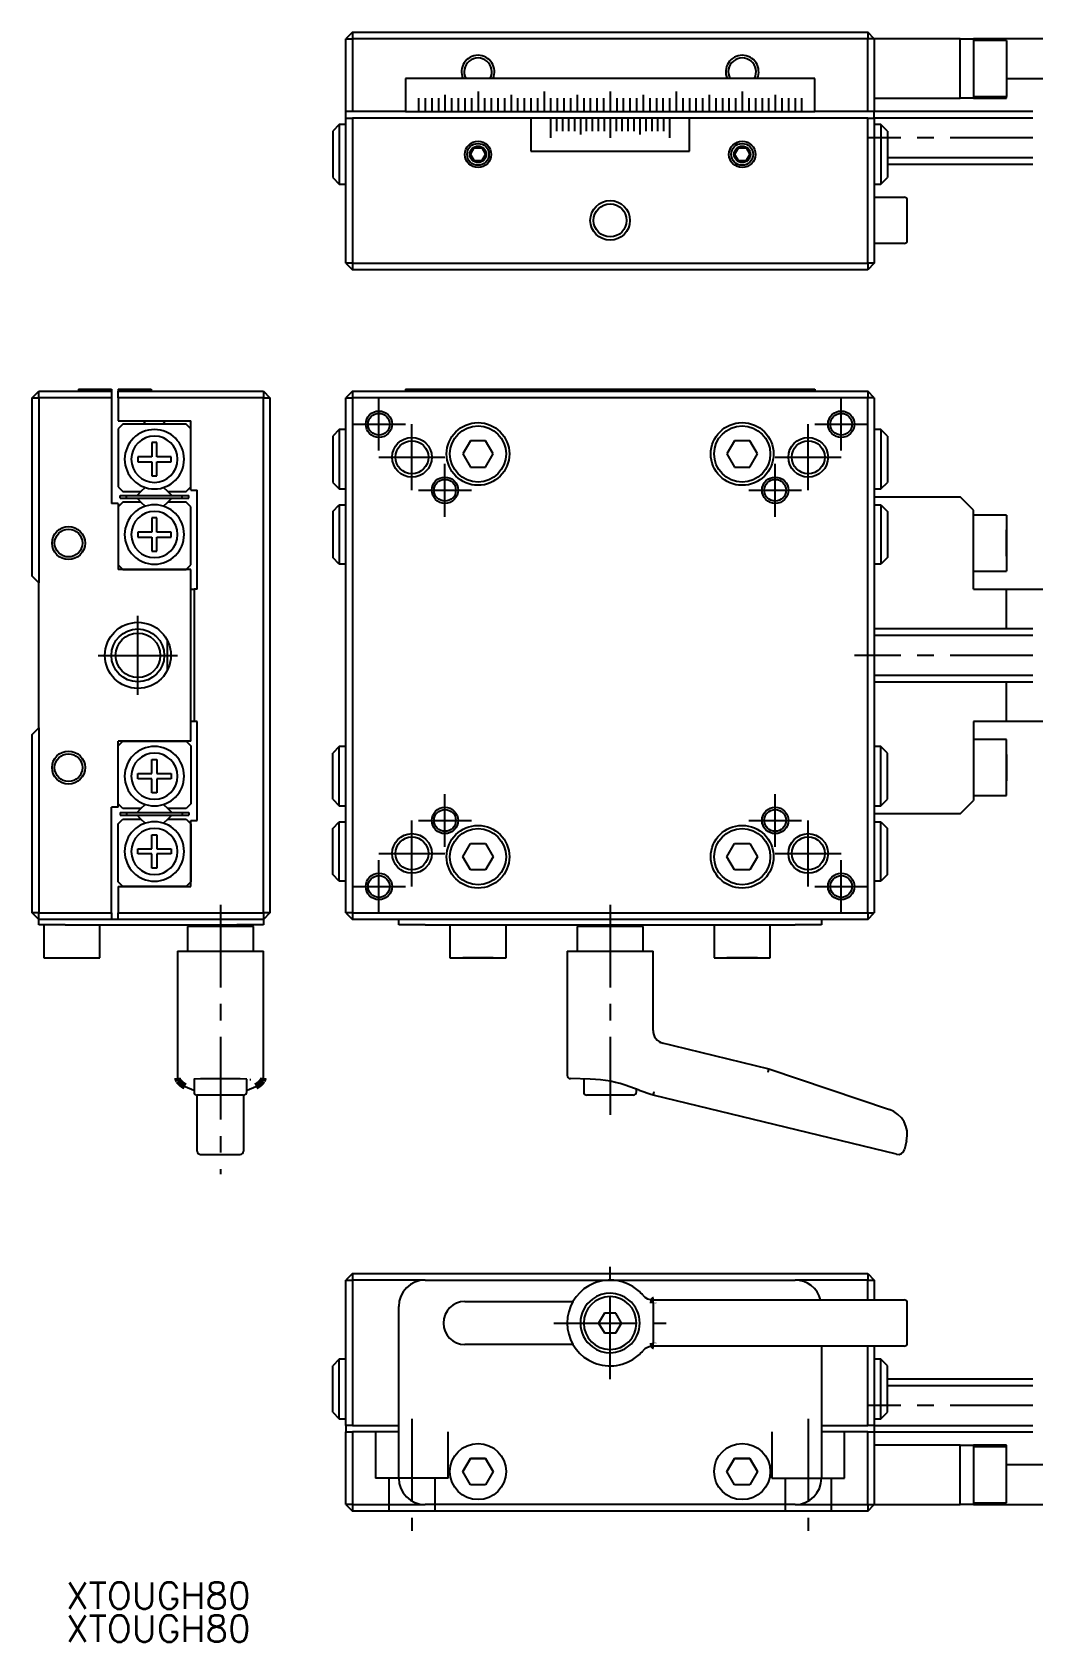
# Model space of a CAD drawing. Extents: x 11 to 517, y 13 to 257.
# Drawn here: x 11 to 162.5, y 13.2 to 257 of the extents above; entities that cross this region are included whole.
import ezdxf

# ---------------------------------------------------------------- set-up
doc = ezdxf.new("R2010")
doc.units = 0
doc.header["$LTSCALE"] = 10
doc.linetypes.add('CENTER', pattern=[2, 1.25, -0.25, 0.25, -0.25])
doc.linetypes.add('DASHED', pattern=[3.5, 2, -1.5])
doc.layers.get('0').update_dxf_attribs({"linetype": 'CONTINUOUS'})
doc.layers.add('CENTER', color=1, linetype='CENTER')
doc.styles.get("Standard").update_dxf_attribs({"font": 'txt.shx', "bigfont": '@extfont2.shx'})

# ---------------------------------------------------------------- blocks, each defined once
blk = doc.blocks.new('AID1')
at = {"color": 7}
blk.add_text('XTOUGH80', height=4, dxfattribs=at).set_placement((16.130903, 18.217708))
blk = doc.blocks.new('AID5')
at = {"color": 7}
blk.add_text('XTOUGH80', height=4, dxfattribs=at).set_placement((16.130903, 13.217708))

msp = doc.modelspace()

# ---------------------------------------------------------------- linework, layer by layer
at = {"color": 7, "linetype": 'CONTINUOUS'}
for p, q in [((59.5, 257), (58.5, 256)), ((58.5, 256), (59.5, 256)), ((58.5, 245), (58.5, 256)), ((59.5, 257), (59.5, 256)), ((59.5, 257), (137.5, 257)), ((59.5, 256), (59.5, 245)), ((137.5, 256), (59.5, 256)), ((137.5, 257), (137.5, 256)), ((138.5, 256), (137.5, 257)), ((137.5, 245), (137.5, 256)), ((138.5, 256), (137.5, 256)), ((151.5, 256), (138.5, 256)), ((138.5, 256), (138.5, 245)), ((151.5, 247), (151.5, 256)), ((151.5, 256), (153.5, 256)), ((153.5, 256), (153.5, 247)), ((192.5, 256), (153.5, 256)), ((158.5, 255.75), (153.5, 255.75)), ((158.5, 255.75), (158.5, 247.25)), ((67.5, 250), (67.5, 245)), ((129.5, 250), (67.5, 250)), ((67.5, 250), (67.5, 245)), ((129.5, 245), (129.5, 250)), ((158.5, 250), (168.5, 250)), ((138.5, 247), (151.5, 247)), ((153.5, 247), (151.5, 247)), ((153.5, 247.25), (158.5, 247.25)), ((153.5, 247), (158.5, 247)), ((158.5, 247), (158.5, 247.25)), ((59.5, 245), (58.5, 245)), ((58.5, 244), (58.5, 245)), ((58.5, 222), (58.5, 244)), ((58.5, 244), (59.5, 244)), ((67.49, 245), (59.5, 245)), ((59.5, 244), (59.5, 222)), ((86.49, 244), (59.5, 244)), ((67.5, 245), (69.5, 245)), ((69.5, 245), (70.5, 245)), ((70.5, 245), (71.5, 245)), ((71.5, 245), (72.5, 245)), ((72.5, 245), (73.5, 245)), ((73.5, 245), (74.5, 245)), ((74.5, 245), (75.5, 245)), ((75.5, 245), (76.5, 245)), ((76.5, 245), (77.5, 245)), ((77.5, 245), (78.5, 245)), ((78.5, 245), (79.5, 245)), ((79.5, 245), (80.5, 245)), ((80.5, 245), (81.5, 245)), ((81.5, 245), (82.5, 245)), ((82.5, 245), (83.5, 245)), ((83.5, 245), (84.5, 245)), ((84.5, 245), (85.5, 245)), ((85.5, 245), (86.5, 245)), ((86.5, 245), (87.5, 245)), ((86.5, 244), (86.5, 239)), ((89.5, 244), (86.5, 244)), ((86.5, 244), (86.5, 239)), ((87.5, 245), (88.5, 245)), ((88.5, 245), (89.5, 245)), ((89.5, 245), (90.5, 245)), ((90.4, 244), (89.5, 244)), ((91.3, 244), (90.4, 244)), ((90.5, 245), (91.5, 245)), ((92.2, 244), (91.3, 244)), ((91.5, 245), (92.5, 245)), ((93.1, 244), (92.2, 244)), ((92.5, 245), (93.5, 245)), ((94, 244), (93.1, 244)), ((93.5, 245), (94.5, 245)), ((94.9, 244), (94, 244)), ((94.5, 245), (95.5, 245)), ((95.8, 244), (94.9, 244)), ((95.5, 245), (96.5, 245)), ((96.7, 244), (95.8, 244)), ((96.5, 245), (97.5, 245)), ((97.6, 244), (96.7, 244)), ((97.5, 245), (98.5, 245)), ((98.5, 244), (97.6, 244)), ((98.5, 245), (99.5, 245)), ((99.4, 244), (98.5, 244)), ((100.3, 244), (99.4, 244)), ((99.5, 245), (100.5, 245)), ((101.2, 244), (100.3, 244)), ((100.5, 245), (101.5, 245)), ((102.1, 244), (101.2, 244)), ((101.5, 245), (102.5, 245)), ((103, 244), (102.1, 244)), ((102.5, 245), (103.5, 245)), ((103.9, 244), (103, 244)), ((103.5, 245), (104.5, 245)), ((104.8, 244), (103.9, 244)), ((104.5, 245), (105.5, 245)), ((105.7, 244), (104.8, 244)), ((105.5, 245), (106.5, 245)), ((106.6, 244), (105.7, 244)), ((106.5, 245), (107.5, 245)), ((107.5, 244), (106.6, 244)), ((107.5, 245), (108.5, 245)), ((110.5, 244), (107.5, 244)), ((108.5, 245), (109.5, 245)), ((109.5, 245), (110.5, 245)), ((110.5, 245), (111.5, 245)), ((110.5, 239), (110.5, 244)), ((137.5, 244), (110.51, 244)), ((111.5, 245), (112.5, 245)), ((112.5, 245), (113.5, 245)), ((113.5, 245), (114.5, 245)), ((114.5, 245), (115.5, 245)), ((115.5, 245), (116.5, 245)), ((116.5, 245), (117.5, 245)), ((117.5, 245), (118.5, 245)), ((118.5, 245), (119.5, 245)), ((119.5, 245), (120.5, 245)), ((120.5, 245), (121.5, 245)), ((121.5, 245), (122.5, 245)), ((122.5, 245), (123.5, 245)), ((123.5, 245), (124.5, 245)), ((124.5, 245), (125.5, 245)), ((125.5, 245), (126.5, 245)), ((126.5, 245), (127.5, 245)), ((127.5, 245), (129.5, 245)), ((137.5, 245), (129.51, 245)), ((138.5, 245), (137.5, 245)), ((137.5, 222), (137.5, 244)), ((137.5, 244), (138.5, 244)), ((138.5, 244), (138.5, 245)), ((162.499981, 245), (138.5, 245)), ((138.5, 244), (138.5, 222)), ((57.5, 243), (56.5, 242)), ((56.5, 242), (56.5, 238.5)), ((57.5, 243), (57.5, 238.5)), ((58.5, 243), (57.5, 243)), ((139.5, 243), (138.5, 243)), ((139.5, 243), (139.5, 238.5)), ((140.5, 242), (139.5, 243)), ((140.5, 242), (140.5, 238.5)), ((77.345299, 238.5), (77.92265, 239.5)), ((77.92265, 239.5), (79.07735, 239.5)), ((79.07735, 239.5), (79.654701, 238.5)), ((86.5, 239), (110.5, 239)), ((117.345299, 238.5), (117.92265, 239.5)), ((117.92265, 239.5), (119.07735, 239.5)), ((119.07735, 239.5), (119.654701, 238.5)), ((56.5, 238.5), (56.5, 235)), ((57.5, 238.5), (57.5, 234)), ((77.92265, 237.5), (77.345299, 238.5)), ((77.345299, 238.5), (77.92265, 237.5)), ((79.07735, 237.5), (77.92265, 237.5)), ((77.92265, 237.5), (79.07735, 237.5)), ((79.654701, 238.5), (79.07735, 237.5)), ((79.07735, 237.5), (79.654701, 238.5)), ((117.92265, 237.5), (117.345299, 238.5)), ((117.345299, 238.5), (117.92265, 237.5)), ((119.07735, 237.5), (117.92265, 237.5)), ((117.92265, 237.5), (119.07735, 237.5)), ((119.654701, 238.5), (119.07735, 237.5)), ((119.07735, 237.5), (119.654701, 238.5)), ((139.5, 238.5), (139.5, 234)), ((140.5, 238.5), (140.5, 235)), ((140.5, 237), (162.499981, 237)), ((56.5, 235), (57.5, 234)), ((139.5, 234), (140.5, 235)), ((57.5, 234), (58.5, 234)), ((138.5, 234), (139.5, 234)), ((138.5, 232), (140.620818, 232)), ((140.620818, 232), (143, 232)), ((143.5, 225.5), (143.5, 231.5)), ((140.620818, 225), (138.5, 225)), ((143, 225), (140.620818, 225)), ((59.5, 222), (58.5, 222)), ((58.5, 222), (59.5, 221)), ((59.5, 222), (59.5, 221)), ((59.5, 222), (137.5, 222)), ((138.5, 222), (137.5, 222)), ((138.5, 222), (137.5, 221)), ((137.5, 222), (137.5, 221)), ((137.5, 221), (59.5, 221)), ((11, 201.621019), (12, 202.621019)), ((12, 201.621019), (12, 202.621019)), ((12, 202.621019), (23, 202.621019)), ((18, 202.921019), (18, 202.621019)), ((18, 202.921019), (23, 202.921019)), ((23, 202.921019), (23, 202.621019)), ((23, 202.621019), (23, 201.621019)), ((24, 202.921019), (24, 202.621019)), ((24, 202.921019), (29, 202.921019)), ((24, 202.621019), (46, 202.621019)), ((24, 201.621019), (24, 202.621019)), ((29, 202.921019), (29, 202.621019)), ((46, 202.621019), (46, 201.621019)), ((46, 202.621019), (47, 201.621019)), ((59.5, 202.621019), (58.5, 201.621019)), ((59.5, 202.621019), (137.5, 202.621019)), ((59.5, 202.621019), (59.5, 201.621019)), ((67.5, 202.921019), (67.5, 202.621019)), ((67.5, 202.921019), (69.5, 202.921019)), ((69.5, 202.921019), (70.5, 202.921019)), ((70.5, 202.921019), (71.5, 202.921019)), ((71.5, 202.921019), (72.5, 202.921019)), ((72.5, 202.921019), (73.5, 202.921019)), ((73.5, 202.921019), (74.5, 202.921019)), ((74.5, 202.921019), (75.5, 202.921019)), ((75.5, 202.921019), (76.5, 202.921019)), ((76.5, 202.921019), (77.5, 202.921019)), ((77.5, 202.921019), (78.5, 202.921019)), ((78.5, 202.921019), (79.5, 202.921019)), ((79.5, 202.921019), (80.5, 202.921019)), ((80.5, 202.921019), (81.5, 202.921019)), ((81.5, 202.921019), (82.5, 202.921019)), ((82.5, 202.921019), (83.5, 202.921019)), ((83.5, 202.921019), (84.5, 202.921019)), ((84.5, 202.921019), (85.5, 202.921019)), ((85.5, 202.921019), (86.49, 202.921019)), ((86.5, 202.921019), (86.5, 202.621019)), ((86.5, 202.921019), (110.5, 202.921019)), ((110.5, 202.921019), (110.5, 202.621019)), ((110.51, 202.921019), (111.5, 202.921019)), ((111.5, 202.921019), (112.5, 202.921019)), ((112.5, 202.921019), (113.5, 202.921019)), ((113.5, 202.921019), (114.5, 202.921019)), ((114.5, 202.921019), (115.5, 202.921019)), ((115.5, 202.921019), (116.5, 202.921019)), ((116.5, 202.921019), (117.5, 202.921019)), ((117.5, 202.921019), (118.5, 202.921019)), ((118.5, 202.921019), (119.5, 202.921019)), ((119.5, 202.921019), (120.5, 202.921019)), ((120.5, 202.921019), (121.5, 202.921019)), ((121.5, 202.921019), (122.5, 202.921019)), ((122.5, 202.921019), (123.5, 202.921019)), ((123.5, 202.921019), (124.5, 202.921019)), ((124.5, 202.921019), (125.5, 202.921019)), ((125.5, 202.921019), (126.5, 202.921019)), ((126.5, 202.921019), (127.5, 202.921019)), ((127.5, 202.921019), (129.5, 202.921019)), ((129.5, 202.921019), (129.5, 202.621019)), ((137.5, 202.621019), (137.5, 201.621019)), ((138.5, 201.621019), (137.5, 202.621019)), ((11, 201.621019), (12, 201.621019)), ((11, 174.621019), (11, 201.621019)), ((23, 201.621019), (12, 201.621019)), ((12, 201.621019), (12, 173.621019)), ((23, 201.621019), (23, 185.621019)), ((46, 201.621019), (24, 201.621019)), ((24, 201.621019), (24, 198.121019)), ((46, 123.621019), (46, 201.621019)), ((46, 201.621019), (47, 201.621019)), ((47, 201.621019), (47, 123.621019)), ((58.5, 201.621019), (59.5, 201.621019)), ((58.5, 123.621019), (58.5, 201.621019)), ((59.5, 201.621019), (59.5, 123.621019)), ((137.5, 201.621019), (59.5, 201.621019)), ((137.5, 123.621019), (137.5, 201.621019)), ((138.5, 201.621019), (137.5, 201.621019)), ((138.5, 201.621019), (138.5, 123.621019)), ((24, 198.121019), (35, 198.121019)), ((24.7, 197.621019), (24, 196.921019)), ((34.3, 197.621019), (24.7, 197.621019)), ((27.75, 198.121019), (27.85, 198.021019)), ((27.85, 198.021019), (28.25, 197.621019)), ((30.75, 197.621019), (31.15, 198.021019)), ((31.15, 198.021019), (31.25, 198.121019)), ((35, 196.921019), (34.3, 197.621019)), ((35, 196.921019), (35, 198.121019)), ((24, 196.921019), (24, 188.121019)), ((35, 188.121019), (35, 196.921019)), ((35, 188.121019), (35, 196.921019)), ((57.5, 196.821019), (56.5, 195.821019)), ((56.5, 195.821019), (56.5, 188.821019)), ((57.5, 196.821019), (57.5, 187.821019)), ((58.5, 196.821019), (57.5, 196.821019)), ((77.345299, 195.121019), (76.190599, 193.121019)), ((79.654701, 195.121019), (77.345299, 195.121019)), ((80.809401, 193.121019), (79.654701, 195.121019)), ((117.345299, 195.121019), (116.190599, 193.121019)), ((119.654701, 195.121019), (117.345299, 195.121019)), ((120.809401, 193.121019), (119.654701, 195.121019)), ((139.5, 196.821019), (138.5, 196.821019)), ((139.5, 196.821019), (139.5, 187.821019)), ((140.5, 195.821019), (139.5, 196.821019)), ((140.5, 195.821019), (140.5, 188.821019)), ((26.98, 192.701019), (26.98, 191.941019)), ((29.12, 192.701019), (26.98, 192.701019)), ((29.88, 194.841019), (29.12, 194.841019)), ((29.12, 194.841019), (29.12, 192.701019)), ((29.88, 192.701019), (29.88, 194.841019)), ((32.02, 192.701019), (29.88, 192.701019)), ((32.02, 191.941019), (32.02, 192.701019)), ((76.190599, 193.121019), (77.345299, 191.121019)), ((79.654701, 191.121019), (80.809401, 193.121019)), ((116.190599, 193.121019), (117.345299, 191.121019)), ((119.654701, 191.121019), (120.809401, 193.121019)), ((26.98, 191.941019), (29.12, 191.941019)), ((29.12, 191.941019), (29.12, 189.801019)), ((29.88, 189.801019), (29.88, 191.941019)), ((29.88, 191.941019), (32.02, 191.941019)), ((77.345299, 191.121019), (79.654701, 191.121019)), ((117.345299, 191.121019), (119.654701, 191.121019)), ((24, 188.121019), (24.7, 187.421019)), ((28.096153, 188.045599), (27.471573, 187.421019)), ((29.12, 189.801019), (29.88, 189.801019)), ((31.528427, 187.421019), (30.903847, 188.045599)), ((34.3, 187.421019), (35, 188.121019)), ((35, 187.621019), (35, 188.121019)), ((56.5, 188.821019), (57.5, 187.821019)), ((57.5, 187.821019), (58.5, 187.821019)), ((138.5, 187.821019), (139.5, 187.821019)), ((139.5, 187.821019), (140.5, 188.821019)), ((24, 185.621019), (23, 185.621019)), ((24.7, 185.821019), (24, 185.121019)), ((24, 185.621019), (24, 185.121019)), ((24.3, 186.421019), (24.3, 186.821019)), ((24.3, 186.821019), (25.3, 186.821019)), ((24.3, 186.421019), (25.3, 186.421019)), ((24.7, 187.421019), (27.471573, 187.421019)), ((27.471573, 185.821019), (24.7, 185.821019)), ((25.3, 186.421019), (25.3, 186.821019)), ((25.3, 186.821019), (33.7, 186.821019)), ((25.3, 186.421019), (33.7, 186.421019)), ((27.471573, 187.421019), (26.871573, 186.821019)), ((26.871573, 186.421019), (27.471573, 185.821019)), ((27.471573, 185.821019), (28.096153, 185.196439)), ((30.903847, 185.196439), (31.528427, 185.821019)), ((31.528427, 187.421019), (34.3, 187.421019)), ((32.128427, 186.821019), (31.528427, 187.421019)), ((31.528427, 185.821019), (32.128427, 186.421019)), ((34.3, 185.821019), (31.528427, 185.821019)), ((33.7, 186.421019), (33.7, 186.821019)), ((33.7, 186.821019), (34.7, 186.821019)), ((33.7, 186.421019), (34.7, 186.421019)), ((35, 185.121019), (34.3, 185.821019)), ((34.7, 186.421019), (34.7, 186.821019)), ((35, 187.621019), (36, 187.621019)), ((36, 172.621019), (36, 187.621019)), ((56.5, 184.421019), (57.5, 185.421019)), ((57.5, 185.421019), (57.5, 176.421019)), ((57.5, 185.421019), (58.5, 185.421019)), ((138.5, 186.621019), (151.5, 186.621019)), ((138.5, 185.421019), (139.5, 185.421019)), ((139.5, 185.421019), (139.5, 176.421019)), ((139.5, 185.421019), (140.5, 184.421019)), ((153.5, 184.621019), (151.5, 186.621019)), ((24, 185.121019), (24, 176.321019)), ((24, 185.121019), (24, 176.321019)), ((29.88, 183.441019), (29.12, 183.441019)), ((29.12, 183.441019), (29.12, 181.301019)), ((29.88, 181.301019), (29.88, 183.441019)), ((35, 176.321019), (35, 185.121019)), ((56.5, 184.421019), (56.5, 177.421019)), ((140.5, 184.421019), (140.5, 177.421019)), ((153.5, 175.371019), (153.5, 184.621019)), ((158.5, 183.871019), (153.5, 183.871019)), ((158.5, 183.871019), (158.5, 175.371019)), ((158.5, 183.871019), (158.5, 175.371019)), ((29.12, 181.301019), (26.98, 181.301019)), ((26.98, 181.301019), (26.98, 180.541019)), ((26.98, 180.541019), (29.12, 180.541019)), ((29.12, 180.541019), (29.12, 178.401019)), ((32.02, 181.301019), (29.88, 181.301019)), ((29.88, 178.401019), (29.88, 180.541019)), ((29.88, 180.541019), (32.02, 180.541019)), ((32.02, 180.541019), (32.02, 181.301019)), ((158.5, 179.621019), (158.5, 181.621019)), ((158.5, 181.621019), (158.5, 179.621019)), ((29.12, 178.401019), (29.88, 178.401019)), ((158.5, 177.621019), (158.5, 179.621019)), ((158.5, 179.621019), (158.5, 177.621019)), ((24, 176.321019), (24.7, 175.621019)), ((24, 176.321019), (24, 175.621019)), ((24.7, 175.621019), (24, 175.621019)), ((24.7, 175.621019), (34.3, 175.621019)), ((34.3, 175.621019), (24.7, 175.621019)), ((34.3, 175.621019), (35, 176.321019)), ((35, 175.621019), (34.3, 175.621019)), ((35, 149.621019), (35, 175.621019)), ((57.5, 176.421019), (56.5, 177.421019)), ((58.5, 176.421019), (57.5, 176.421019)), ((139.5, 176.421019), (138.5, 176.421019)), ((140.5, 177.421019), (139.5, 176.421019)), ((12, 173.621019), (11, 174.621019)), ((12, 151.621019), (12, 173.621019)), ((153.5, 172.621019), (153.5, 175.371019)), ((153.5, 175.371019), (158.5, 175.371019)), ((35, 172.621019), (35.5, 172.621019)), ((35.5, 172.621019), (35.5, 152.621019)), ((36, 172.621019), (35.5, 172.621019)), ((153.5, 172.621019), (158.5, 172.621019)), ((158.5, 166.621019), (158.5, 172.621019)), ((158.5, 172.621019), (168.5, 172.621019)), ((162.499981, 166.621019), (138.5, 166.621019)), ((31.5, 164.621019), (31.5, 164.800468)), ((31.5, 160.621019), (31.5, 164.621019)), ((31.5, 160.443661), (31.5, 160.621019)), ((138.5, 158.621019), (162.499981, 158.621019)), ((158.5, 152.621019), (158.5, 158.621019)), ((11, 150.621019), (12, 151.621019)), ((12, 151.621019), (12, 123.621019)), ((35.5, 152.621019), (35, 152.621019)), ((36, 152.621019), (35.5, 152.621019)), ((36, 137.621019), (36, 152.621019)), ((153.5, 152.621019), (153.5, 149.871019)), ((158.5, 152.621019), (153.5, 152.621019)), ((168.5, 152.621019), (158.5, 152.621019)), ((11, 123.621019), (11, 150.621019)), ((24, 148.921019), (24.7, 149.621019)), ((24.7, 149.621019), (24, 149.621019)), ((24, 148.921019), (24, 149.621019)), ((24, 140.121019), (24, 148.921019)), ((24, 140.121019), (24, 148.921019)), ((24.7, 149.621019), (34.3, 149.621019)), ((34.3, 149.621019), (24.7, 149.621019)), ((34.3, 149.621019), (35, 148.921019)), ((35, 149.621019), (34.3, 149.621019)), ((35, 148.921019), (35, 140.121019)), ((57.5, 148.821019), (56.5, 147.821019)), ((57.5, 139.821019), (57.5, 148.821019)), ((58.5, 148.821019), (57.5, 148.821019)), ((139.5, 148.821019), (138.5, 148.821019)), ((139.5, 139.821019), (139.5, 148.821019)), ((140.5, 147.821019), (139.5, 148.821019)), ((153.5, 149.871019), (153.5, 140.621019)), ((158.5, 149.871019), (153.5, 149.871019)), ((158.5, 141.371019), (158.5, 149.871019)), ((158.5, 141.371019), (158.5, 149.871019)), ((29.12, 146.841019), (29.88, 146.841019)), ((29.12, 144.701019), (29.12, 146.841019)), ((29.88, 146.841019), (29.88, 144.701019)), ((56.5, 140.821019), (56.5, 147.821019)), ((140.5, 140.821019), (140.5, 147.821019)), ((158.5, 147.621019), (158.5, 145.621019)), ((158.5, 145.621019), (158.5, 147.621019)), ((26.98, 144.701019), (29.12, 144.701019)), ((26.98, 143.941019), (26.98, 144.701019)), ((29.12, 143.941019), (26.98, 143.941019)), ((29.12, 141.801019), (29.12, 143.941019)), ((29.88, 144.701019), (32.02, 144.701019)), ((29.88, 143.941019), (29.88, 141.801019)), ((32.02, 143.941019), (29.88, 143.941019)), ((32.02, 144.701019), (32.02, 143.941019)), ((158.5, 143.621019), (158.5, 145.621019)), ((158.5, 145.621019), (158.5, 143.621019)), ((29.88, 141.801019), (29.12, 141.801019)), ((24, 139.621019), (23, 139.621019)), ((23, 123.621019), (23, 139.621019)), ((24.7, 139.421019), (24, 140.121019)), ((24, 139.621019), (24, 140.121019)), ((27.471573, 139.421019), (24.7, 139.421019)), ((26.871573, 138.821019), (27.471573, 139.421019)), ((27.471573, 139.421019), (28.096153, 140.045599)), ((30.903847, 140.045599), (31.528427, 139.421019)), ((34.3, 139.421019), (31.528427, 139.421019)), ((31.528427, 139.421019), (32.128427, 138.821019)), ((35, 140.121019), (34.3, 139.421019)), ((56.5, 140.821019), (57.5, 139.821019)), ((57.5, 139.821019), (58.5, 139.821019)), ((138.5, 139.821019), (139.5, 139.821019)), ((139.5, 139.821019), (140.5, 140.821019)), ((151.5, 138.621019), (153.5, 140.621019)), ((153.5, 141.371019), (158.5, 141.371019)), ((24, 137.121019), (24.7, 137.821019)), ((24, 128.321019), (24, 137.121019)), ((24.3, 138.821019), (24.3, 138.421019)), ((24.3, 138.821019), (25.3, 138.821019)), ((24.3, 138.421019), (25.3, 138.421019)), ((24.7, 137.821019), (27.471573, 137.821019)), ((25.3, 138.821019), (25.3, 138.421019)), ((25.3, 138.821019), (33.7, 138.821019)), ((25.3, 138.421019), (33.7, 138.421019)), ((27.471573, 137.821019), (26.871573, 138.421019)), ((28.096153, 137.196439), (27.471573, 137.821019)), ((31.528427, 137.821019), (30.903847, 137.196439)), ((32.128427, 138.421019), (31.528427, 137.821019)), ((31.528427, 137.821019), (34.3, 137.821019)), ((33.7, 138.821019), (33.7, 138.421019)), ((33.7, 138.821019), (34.7, 138.821019)), ((33.7, 138.421019), (34.7, 138.421019)), ((34.3, 137.821019), (35, 137.121019)), ((34.7, 138.821019), (34.7, 138.421019)), ((35, 137.121019), (35, 137.621019)), ((35, 137.621019), (36, 137.621019)), ((35, 137.121019), (35, 128.321019)), ((35, 128.321019), (35, 137.121019)), ((56.5, 136.421019), (57.5, 137.421019)), ((57.5, 128.421019), (57.5, 137.421019)), ((57.5, 137.421019), (58.5, 137.421019)), ((151.5, 138.621019), (138.5, 138.621019)), ((138.5, 137.421019), (139.5, 137.421019)), ((139.5, 128.421019), (139.5, 137.421019)), ((139.5, 137.421019), (140.5, 136.421019)), ((29.12, 133.301019), (29.12, 135.441019)), ((29.12, 135.441019), (29.88, 135.441019)), ((29.88, 135.441019), (29.88, 133.301019)), ((56.5, 129.421019), (56.5, 136.421019)), ((76.190599, 132.121019), (77.345299, 134.121019)), ((77.345299, 134.121019), (79.654701, 134.121019)), ((79.654701, 134.121019), (80.809401, 132.121019)), ((116.190599, 132.121019), (117.345299, 134.121019)), ((117.345299, 134.121019), (119.654701, 134.121019)), ((119.654701, 134.121019), (120.809401, 132.121019)), ((140.5, 129.421019), (140.5, 136.421019)), ((26.98, 133.301019), (29.12, 133.301019)), ((26.98, 132.541019), (26.98, 133.301019)), ((29.12, 132.541019), (26.98, 132.541019)), ((29.12, 130.401019), (29.12, 132.541019)), ((29.88, 133.301019), (32.02, 133.301019)), ((32.02, 132.541019), (29.88, 132.541019)), ((29.88, 132.541019), (29.88, 130.401019)), ((32.02, 133.301019), (32.02, 132.541019)), ((77.345299, 130.121019), (76.190599, 132.121019)), ((80.809401, 132.121019), (79.654701, 130.121019)), ((117.345299, 130.121019), (116.190599, 132.121019)), ((120.809401, 132.121019), (119.654701, 130.121019)), ((29.88, 130.401019), (29.12, 130.401019)), ((57.5, 128.421019), (56.5, 129.421019)), ((79.654701, 130.121019), (77.345299, 130.121019)), ((119.654701, 130.121019), (117.345299, 130.121019)), ((140.5, 129.421019), (139.5, 128.421019)), ((24.7, 127.621019), (24, 128.321019)), ((24, 127.621019), (24.7, 127.621019)), ((24, 127.621019), (24, 123.621019)), ((34.3, 127.621019), (24.7, 127.621019)), ((24.7, 127.621019), (34.3, 127.621019)), ((35, 128.321019), (34.3, 127.621019)), ((34.3, 127.621019), (35, 127.621019)), ((35, 127.621019), (35, 128.321019)), ((58.5, 128.421019), (57.5, 128.421019)), ((139.5, 128.421019), (138.5, 128.421019)), ((12, 122.621019), (11, 123.621019)), ((12, 123.621019), (11, 123.621019)), ((12, 122.621019), (12, 123.621019)), ((12, 123.621019), (23, 123.621019)), ((23, 122.621019), (12, 122.621019)), ((12, 121.821019), (12, 122.621019)), ((23, 123.621019), (23, 122.621019)), ((24, 122.621019), (23, 122.621019)), ((24, 123.621019), (46, 123.621019)), ((24, 122.621019), (24, 123.621019)), ((46, 122.621019), (24, 122.621019)), ((46, 123.621019), (46, 122.621019)), ((47, 123.621019), (46, 122.621019)), ((47, 123.621019), (46, 123.621019)), ((46, 122.621019), (46, 121.821019)), ((58.5, 123.621019), (59.5, 122.621019)), ((59.5, 123.621019), (58.5, 123.621019)), ((59.5, 123.621019), (137.5, 123.621019)), ((59.5, 123.621019), (59.5, 122.621019)), ((70.5, 122.621019), (59.5, 122.621019)), ((66.5, 121.821019), (66.5, 122.621019)), ((126.5, 122.621019), (70.5, 122.621019)), ((126.5, 122.621019), (70.5, 122.621019)), ((137.5, 122.621019), (126.5, 122.621019)), ((130.5, 122.621019), (130.5, 121.821019)), ((137.5, 123.621019), (138.5, 123.621019)), ((137.5, 122.621019), (138.5, 123.621019)), ((137.5, 123.621019), (137.5, 122.621019)), ((16, 121.821019), (12, 121.821019)), ((12.75, 121.821019), (12.75, 116.821019)), ((16, 121.821019), (42, 121.821019)), ((21.25, 116.821019), (21.25, 121.821019)), ((34.75, 121.821019), (34.5, 121.571019)), ((44.5, 121.571019), (34.5, 121.571019)), ((34.5, 121.571019), (34.5, 117.821019)), ((46, 121.821019), (42, 121.821019)), ((44.5, 121.571019), (44.25, 121.821019)), ((44.5, 117.821019), (44.5, 121.571019)), ((70.5, 121.821019), (66.5, 121.821019)), ((70.5, 121.821019), (126.5, 121.821019)), ((74.25, 121.821019), (74.25, 116.821019)), ((82.75, 116.821019), (82.75, 121.821019)), ((93.75, 121.821019), (93.5, 121.571019)), ((98.5, 121.571019), (93.5, 121.571019)), ((93.5, 121.571019), (93.5, 117.821019)), ((103.5, 121.571019), (98.5, 121.571019)), ((103.5, 121.571019), (103.25, 121.821019)), ((103.5, 117.821019), (103.5, 121.571019)), ((114.25, 121.821019), (114.25, 116.821019)), ((122.75, 116.821019), (122.75, 121.821019)), ((130.5, 121.821019), (126.5, 121.821019)), ((33, 117.821019), (46, 117.821019)), ((33, 117.821019), (33, 98.624237)), ((46, 98.624215), (46, 117.821019)), ((92, 117.821019), (98.5, 117.821019)), ((92, 117.821019), (92, 99.013108)), ((98.5, 117.821019), (105, 117.821019)), ((105, 105.826088), (105, 117.821019)), ((12.75, 116.821019), (21.25, 116.821019)), ((74.25, 116.821019), (78.5, 116.821019)), ((74.25, 116.821019), (82.75, 116.821019)), ((77.345299, 116.821019), (76.190599, 116.821019)), ((76.190599, 116.821019), (77.345299, 116.821019)), ((79.654701, 116.821019), (77.345299, 116.821019)), ((77.345299, 116.821019), (79.654701, 116.821019)), ((78.5, 116.821019), (82.75, 116.821019)), ((80.809401, 116.821019), (79.654701, 116.821019)), ((79.654701, 116.821019), (80.809401, 116.821019)), ((114.25, 116.821019), (118.5, 116.821019)), ((114.25, 116.821019), (122.75, 116.821019)), ((117.345299, 116.821019), (116.190599, 116.821019)), ((116.190599, 116.821019), (117.345299, 116.821019)), ((119.654701, 116.821019), (117.345299, 116.821019)), ((117.345299, 116.821019), (119.654701, 116.821019)), ((118.5, 116.821019), (122.75, 116.821019)), ((120.809401, 116.821019), (119.654701, 116.821019)), ((119.654701, 116.821019), (120.809401, 116.821019)), ((105.980434, 104.015729), (122.557692, 99.98478)), ((122.418298, 99.504106), (122.557692, 99.98478)), ((122.557692, 99.98478), (140.780935, 93.824685)), ((35.490197, 98.434217), (35.525097, 98.435432)), ((35.5, 98.434175), (35.5, 96.521019)), ((43.474903, 98.435432), (43.509803, 98.434217)), ((43.5, 96.521019), (43.5, 98.434175)), ((43.970464, 98.400735), (44.12431, 98.360968)), ((95.5, 98.434217), (92.486885, 98.513281)), ((94.5, 98.460457), (94.5, 96.521019)), ((34.159638, 97.329923), (35.469825, 96.776232)), ((35.469825, 96.776232), (35.500627, 96.766536)), ((36, 87.543138), (36, 96.021019)), ((43, 96.021019), (36, 96.021019)), ((43, 96.021019), (43, 87.543138)), ((43.49923, 96.76649), (43.530175, 96.776232)), ((43.530175, 96.776232), (44.840362, 97.329923)), ((102, 96.021019), (95, 96.021019)), ((102.90363, 96.784035), (101.5, 97.294915)), ((102.5, 96.521019), (102.5, 96.930944)), ((102.90363, 96.784035), (104.809731, 96.090271)), ((105, 96.021019), (104.809731, 96.090271)), ((105.145017, 96.500326), (105, 96.021019)), ((141.863274, 87.057295), (105, 96.021019)), ((143.386744, 89.090225), (143.071237, 87.792705)), ((36, 87.528981), (36, 87.543138)), ((36.5, 87.028981), (42.5, 87.028981)), ((43, 87.543138), (43, 87.528981)), ((59.5, 69), (58.5, 68)), ((59.5, 69), (59.5, 68)), ((59.5, 69), (137.5, 69)), ((137.5, 69), (138.5, 68)), ((137.5, 69), (137.5, 68)), ((58.5, 46), (58.5, 68)), ((58.5, 68), (59.5, 68)), ((59.5, 68), (59.5, 46)), ((70.5, 68), (59.5, 68)), ((70.5, 68), (98.502421, 68)), ((98.502421, 68), (126.5, 68)), ((137.5, 68), (126.5, 68)), ((137.5, 68), (138.5, 68)), ((137.5, 65), (137.5, 68)), ((138.5, 68), (138.5, 65)), ((66.5, 38), (66.5, 64)), ((76.5, 64.75), (92.870835, 64.75)), ((104.980741, 65), (105.145017, 65)), ((105, 64.5), (105, 58.5)), ((105.145017, 65), (141.981413, 65)), ((141.981413, 65), (142.585394, 65)), ((142.585394, 65), (142.900901, 65)), ((142.900901, 65), (143, 65)), ((143.5, 58.5), (143.5, 64.5)), ((97.633975, 63), (96.767949, 61.5)), ((96.767949, 61.5), (97.633975, 60)), ((99.366025, 63), (97.633975, 63)), ((100.232051, 61.5), (99.366025, 63)), ((99.366025, 60), (100.232051, 61.5)), ((97.633975, 60), (99.366025, 60)), ((92.870835, 58.25), (76.5, 58.25)), ((105.145017, 58), (104.980741, 58)), ((141.981413, 58), (105.145017, 58)), ((130.5, 58), (130.5, 38)), ((137.5, 46), (137.5, 58)), ((138.5, 58), (138.5, 46)), ((142.585394, 58), (141.981413, 58)), ((142.900901, 58), (142.585394, 58)), ((143, 58), (142.900901, 58)), ((57.5, 56), (56.5, 55)), ((56.5, 51.5), (56.5, 55)), ((57.5, 51.5), (57.5, 56)), ((58.5, 56), (57.5, 56)), ((139.5, 56), (138.5, 56)), ((139.5, 51.5), (139.5, 56)), ((140.5, 55), (139.5, 56)), ((140.5, 51.5), (140.5, 55)), ((56.5, 48), (56.5, 51.5)), ((57.5, 47), (57.5, 51.5)), ((139.5, 47), (139.5, 51.5)), ((162.499981, 53), (140.5, 53)), ((140.5, 48), (140.5, 51.5)), ((56.5, 48), (57.5, 47)), ((57.5, 47), (58.5, 47)), ((138.5, 47), (139.5, 47)), ((139.5, 47), (140.5, 48)), ((58.5, 46), (58.5, 45)), ((59.5, 46), (58.5, 46)), ((58.5, 34), (58.5, 45)), ((58.5, 45), (59.5, 45)), ((59.5, 46), (66.5, 46)), ((59.5, 45), (59.5, 34)), ((66.5, 45), (59.5, 45)), ((130.5, 46), (137.5, 46)), ((137.5, 45), (130.5, 45)), ((138.5, 46), (137.5, 46)), ((137.5, 34), (137.5, 45)), ((137.5, 45), (138.5, 45)), ((138.5, 46), (138.5, 45)), ((138.5, 45), (138.5, 34)), ((138.5, 45), (162.499981, 45)), ((151.5, 43), (138.5, 43)), ((151.5, 34), (151.5, 43)), ((151.5, 43), (153.5, 43)), ((153.5, 43), (153.5, 34)), ((158.5, 43), (153.5, 43)), ((158.5, 42.75), (153.5, 42.75)), ((158.5, 42.75), (158.5, 43)), ((158.5, 34.25), (158.5, 42.75)), ((76.190599, 39), (77.345299, 41)), ((77.345299, 41), (76.190599, 39)), ((77.345299, 41), (79.654701, 41)), ((79.654701, 41), (77.345299, 41)), ((79.654701, 41), (80.809401, 39)), ((80.809401, 39), (79.654701, 41)), ((116.190599, 39), (117.345299, 41)), ((117.345299, 41), (116.190599, 39)), ((117.345299, 41), (119.654701, 41)), ((119.654701, 41), (117.345299, 41)), ((120.809401, 39), (119.654701, 41)), ((119.654701, 41), (120.809401, 39)), ((168.5, 40), (158.5, 40)), ((77.345299, 37), (76.190599, 39)), ((79.654701, 37), (77.345299, 37)), ((80.809401, 39), (79.654701, 37)), ((117.345299, 37), (116.190599, 39)), ((119.654701, 37), (117.345299, 37)), ((120.809401, 39), (119.654701, 37)), ((153.5, 34.25), (158.5, 34.25)), ((59.5, 34), (58.5, 34)), ((58.5, 34), (59.5, 33)), ((59.5, 34), (70.5, 34)), ((59.5, 34), (59.5, 33)), ((137.5, 33), (59.5, 33)), ((126.5, 34), (70.5, 34)), ((126.5, 34), (137.5, 34)), ((137.5, 34), (138.5, 34)), ((137.5, 33), (138.5, 34)), ((137.5, 34), (137.5, 33)), ((138.5, 34), (151.5, 34)), ((153.5, 34), (151.5, 34)), ((153.5, 34), (192.5, 34))]:
    msp.add_line(p, q, dxfattribs=at)
at = {"color": 3, "linetype": 'CONTINUOUS'}
for p, q in [((69.5, 247), (69.5, 245)), ((70.5, 247), (70.5, 245)), ((71.5, 247), (71.5, 245)), ((72.5, 247), (72.5, 245)), ((73.5, 247.5), (73.5, 245)), ((74.5, 247), (74.5, 245)), ((75.5, 247), (75.5, 245)), ((76.5, 247), (76.5, 245)), ((77.5, 247), (77.5, 245)), ((78.5, 248), (78.5, 245)), ((79.5, 247), (79.5, 245)), ((80.5, 247), (80.5, 245)), ((81.5, 247), (81.5, 245)), ((82.5, 247), (82.5, 245)), ((83.5, 247.5), (83.5, 245)), ((84.5, 247), (84.5, 245)), ((85.5, 247), (85.5, 245)), ((86.5, 247), (86.5, 245)), ((87.5, 247), (87.5, 245)), ((88.5, 248), (88.5, 245)), ((89.5, 247), (89.5, 245)), ((90.5, 247), (90.5, 245)), ((91.5, 247), (91.5, 245)), ((92.5, 247), (92.5, 245)), ((93.5, 247.5), (93.5, 245)), ((94.5, 247), (94.5, 245)), ((95.5, 247), (95.5, 245)), ((96.5, 247), (96.5, 245)), ((97.5, 247), (97.5, 245)), ((98.5, 248), (98.5, 245)), ((99.5, 247), (99.5, 245)), ((100.5, 247), (100.5, 245)), ((101.5, 247), (101.5, 245)), ((102.5, 247), (102.5, 245)), ((103.5, 247.5), (103.5, 245)), ((104.5, 247), (104.5, 245)), ((105.5, 247), (105.5, 245)), ((106.5, 247), (106.5, 245)), ((107.5, 247), (107.5, 245)), ((108.5, 248), (108.5, 245)), ((109.5, 247), (109.5, 245)), ((110.5, 247), (110.5, 245)), ((111.5, 247), (111.5, 245)), ((112.5, 247), (112.5, 245)), ((113.5, 247.5), (113.5, 245)), ((114.5, 247), (114.5, 245)), ((115.5, 247), (115.5, 245)), ((116.5, 247), (116.5, 245)), ((117.5, 247), (117.5, 245)), ((118.5, 248), (118.5, 245)), ((119.5, 247), (119.5, 245)), ((120.5, 247), (120.5, 245)), ((121.5, 247), (121.5, 245)), ((122.5, 247), (122.5, 245)), ((123.5, 247.5), (123.5, 245)), ((124.5, 247), (124.5, 245)), ((125.5, 247), (125.5, 245)), ((126.5, 247), (126.5, 245)), ((127.5, 247), (127.5, 245)), ((89.5, 244), (89.5, 241)), ((90.4, 244), (90.4, 242)), ((91.3, 244), (91.3, 242)), ((92.2, 244), (92.2, 242)), ((93.1, 244), (93.1, 242)), ((94, 244), (94, 241.5)), ((94.9, 244), (94.9, 242)), ((95.8, 244), (95.8, 242)), ((96.7, 244), (96.7, 242)), ((97.6, 244), (97.6, 242)), ((98.5, 244), (98.5, 241)), ((99.4, 244), (99.4, 242)), ((100.3, 244), (100.3, 242)), ((101.2, 244), (101.2, 242)), ((102.1, 244), (102.1, 242)), ((103, 244), (103, 241.5)), ((103.9, 244), (103.9, 242)), ((104.8, 244), (104.8, 242)), ((105.7, 244), (105.7, 242)), ((106.6, 244), (106.6, 242)), ((107.5, 244), (107.5, 241)), ((162.499981, 244), (138.5, 244)), ((140.5, 238), (162.499981, 238)), ((162.499981, 165.621019), (138.5, 165.621019)), ((138.5, 159.621019), (162.499981, 159.621019)), ((162.499981, 52), (140.5, 52)), ((138.5, 46), (162.499981, 46))]:
    msp.add_line(p, q, dxfattribs=at)
at = {"color": 3, "linetype": 'DASHED'}
for p, q in [((63, 45), (63, 38)), ((74, 38), (74, 45)), ((123, 45), (123, 38)), ((134, 38), (134, 45)), ((74, 38), (63, 38)), ((65, 38), (65, 33)), ((72, 33), (72, 38)), ((123, 38), (134, 38)), ((125, 38), (125, 33)), ((132, 33), (132, 38))]:
    msp.add_line(p, q, dxfattribs=at)
at = {"color": 7, "linetype": 'CONTINUOUS', "const_width": 1}
for points in [[(33, 98.624309), (33.009949, 98.50728), (33.035812, 98.400816), (33.078354, 98.292461), (33.134322, 98.18917, 0.109472), (34.159638, 97.329923)], [(44.840362, 97.329923, 0.118534), (45.878016, 98.212326), (45.940686, 98.338358), (45.983838, 98.476261), (46, 98.624328)]]:
    msp.add_lwpolyline(points, format="xyb", dxfattribs=at)
for points in [[(105.145017, 65), (105.137901, 64.999398), (105.130803, 64.997592), (105.123738, 64.994588), (105.116725, 64.990393), (105.10978, 64.985016), (105.102921, 64.97847), (105.096162, 64.970772), (105.089521, 64.96194), (105.083014, 64.951995), (105.076656, 64.940961), (105.070463, 64.928864), (105.06445, 64.915735), (105.05863, 64.901604), (105.053019, 64.886505), (105.047629, 64.870476), (105.042474, 64.853553), (105.037566, 64.835779), (105.032917, 64.817197), (105.028538, 64.79785), (105.02444, 64.777785), (105.020632, 64.757051), (105.017123, 64.735698), (105.013923, 64.713778), (105.011039, 64.691342), (105.008477, 64.668445), (105.006244, 64.645142), (105.004346, 64.62149), (105.002786, 64.597545), (105.00157, 64.573365), (105.000698, 64.549009), (105.000175, 64.524534), (105, 64.5)], [(105.145017, 58), (105.137901, 58.000602), (105.130803, 58.002408), (105.123738, 58.005412), (105.116725, 58.009607), (105.10978, 58.014984), (105.102921, 58.02153), (105.096162, 58.029228), (105.089521, 58.03806), (105.083014, 58.048005), (105.076656, 58.059039), (105.070463, 58.071136), (105.06445, 58.084265), (105.05863, 58.098396), (105.053019, 58.113495), (105.047629, 58.129524), (105.042474, 58.146447), (105.037566, 58.164221), (105.032917, 58.182803), (105.028538, 58.20215), (105.02444, 58.222215), (105.020632, 58.242949), (105.017123, 58.264302), (105.013923, 58.286222), (105.011039, 58.308658), (105.008477, 58.331555), (105.006244, 58.354858), (105.004346, 58.37851), (105.002786, 58.402455), (105.00157, 58.426635), (105.000698, 58.450991), (105.000175, 58.475466), (105, 58.5)]]:
    msp.add_lwpolyline(points, dxfattribs=at)
at = {"color": 3, "linetype": 'CONTINUOUS'}
for centre, radius in [((78.5, 238.5), 2), ((118.5, 238.5), 2), ((98.5, 228.5), 3), ((63.5, 197.621019), 2), ((133.5, 197.621019), 2), ((68.5, 192.621019), 3), ((128.5, 192.621019), 3), ((73.5, 187.621019), 2), ((123.5, 187.621019), 2), ((16.5, 179.621019), 2.5), ((27, 162.621019), 3.375), ((16.5, 145.621019), 2.5), ((73.5, 137.621019), 2), ((123.5, 137.621019), 2), ((68.5, 132.621019), 3), ((128.5, 132.621019), 3), ((63.5, 127.621019), 2), ((133.5, 127.621019), 2)]:
    msp.add_circle(centre, radius, dxfattribs=at)
at = {"color": 7, "linetype": 'CONTINUOUS'}
for centre, radius in [((78.5, 238.5), 1.65), ((78.5, 238.5), 1.25), ((118.5, 238.5), 1.65), ((118.5, 238.5), 1.25), ((98.5, 228.5), 2.5), ((63.5, 197.621019), 1.65), ((78.5, 193.121019), 4.75), ((118.5, 193.121019), 4.75), ((133.5, 197.621019), 1.65), ((68.5, 192.621019), 2.5), ((78.5, 193.121019), 4.25), ((118.5, 193.121019), 4.25), ((128.5, 192.621019), 2.5), ((73.5, 187.621019), 1.65), ((123.5, 187.621019), 1.65), ((16.5, 179.621019), 2.1), ((27, 162.621019), 5), ((27, 162.621019), 4), ((16.5, 145.621019), 2.1), ((73.5, 137.621019), 1.65), ((123.5, 137.621019), 1.65), ((78.5, 132.121019), 4.75), ((118.5, 132.121019), 4.75), ((68.5, 132.621019), 2.5), ((78.5, 132.121019), 4.25), ((118.5, 132.121019), 4.25), ((128.5, 132.621019), 2.5), ((63.5, 127.621019), 1.65), ((133.5, 127.621019), 1.65), ((78.5, 39), 4.25), ((118.5, 39), 4.25)]:
    msp.add_circle(centre, radius, dxfattribs=at)
at = {"color": 3, "linetype": 'CONTINUOUS'}
for centre, start, end in [((78.5, 251), 90, 203.578178), ((78.5, 251), 336.421822, 90), ((118.5, 251), 90, 203.578178), ((118.5, 251), 336.421822, 90)]:
    msp.add_arc(centre, 2.5, start, end, dxfattribs=at)
at = {"color": 7, "linetype": 'CONTINUOUS'}
for centre, radius, start, end in [((78.5, 251), 2.1, 331.56311, 208.43689), ((118.5, 251), 2.1, 331.56311, 208.43689), ((143, 231.5), 0.5, 0, 90), ((143, 225.5), 0.5, 270, 0), ((29.5, 192.321019), 4.5, 90, 270), ((29.5, 192.321019), 3.5, 90, 270), ((29.5, 192.321019), 4.5, 270, 90), ((29.5, 192.321019), 3.5, 270, 90), ((29.5, 180.921019), 4.5, 90, 270), ((29.5, 180.921019), 4.5, 270, 90), ((29.5, 180.921019), 3.5, 90, 270), ((29.5, 180.921019), 3.5, 270, 90), ((29.5, 144.321019), 4.5, 90, 270), ((29.5, 144.321019), 4.5, 270, 90), ((29.5, 144.321019), 3.5, 90, 270), ((29.5, 144.321019), 3.5, 270, 90), ((29.5, 132.921019), 4.5, 90, 270), ((29.5, 132.921019), 4.5, 270, 90), ((29.5, 132.921019), 3.5, 90, 270), ((29.5, 132.921019), 3.5, 270, 90), ((107, 105.826088), 2, 180, 256.333123), ((39.5, -53.730234), 152.217275, 88.490504, 91.509496), ((92.5, 99.013108), 0.5, 180, 268.496921), ((95.001345, 79.439321), 19.00144, 70.000707, 88.496214), ((36, 96.521019), 0.5, 180, 270), ((43, 96.521019), 0.5, 270, 0), ((95, 96.521019), 0.5, 180, 270), ((102, 96.521019), 0.5, 270, 0), ((139.5, 90.035331), 4, 346.333123, 71.322944), ((142.099551, 88.028981), 1, 256.333123, 346.333123), ((36.5, 87.528981), 0.5, 180, 270), ((42.5, 87.528981), 0.5, 270, 0), ((70.5, 64), 4, 90, 180), ((98.5, 61.5), 6.5, 119.855488, 240.144512), ((98.5, 61.5), 6.5, 58.095725, 119.855488), ((98.5, 61.5), 4.5, 50.639176, 126.682264), ((98.5, 61.5), 6.5, 40.320215, 58.095725), ((126.5, 64), 4, 14.477512, 90), ((76.5, 61.5), 3.25, 90, 270), ((98.5, 61.5), 4.5, 126.682264, 233.317736), ((98.5, 61.5), 4, 90, 270), ((98.5, 61.5), 4, 270, 90), ((98.5, 61.5), 4.5, 309.360824, 50.639176), ((104.980741, 67), 2, 220.320215, 270), ((143, 64.5), 0.5, 0, 90), ((98.5, 61.5), 4.5, 233.317736, 309.360824), ((98.5, 61.5), 6.5, 301.904275, 319.679785), ((104.980741, 56), 2, 90, 139.679785), ((143, 58.5), 0.5, 270, 0), ((98.5, 61.5), 6.5, 240.144512, 301.904275), ((70.5, 38), 4, 180, 270), ((126.5, 38), 4, 270, 0)]:
    msp.add_arc(centre, radius, start, end, dxfattribs=at)
at = {"layer": 'CENTER', "color": 1, "linetype": 'CENTER'}
for p, q in [((262.5, 241), (137.5, 241)), ((63.5, 193.621019), (63.5, 201.621019)), ((133.5, 193.621019), (133.5, 201.621019)), ((59.5, 197.621019), (67.5, 197.621019)), ((68.5, 187.621019), (68.5, 197.621019)), ((128.5, 187.621019), (128.5, 197.621019)), ((129.5, 197.621019), (137.5, 197.621019)), ((63.5, 192.621019), (73.5, 192.621019)), ((123.5, 192.621019), (133.5, 192.621019)), ((73.5, 183.621019), (73.5, 191.621019)), ((123.5, 183.621019), (123.5, 191.621019)), ((69.5, 187.621019), (77.5, 187.621019)), ((119.5, 187.621019), (127.5, 187.621019)), ((27, 156.621019), (27, 168.621019)), ((21, 162.621019), (33, 162.621019)), ((262.5, 162.621019), (135.5, 162.621019)), ((73.5, 133.621019), (73.5, 141.621019)), ((123.5, 133.621019), (123.5, 141.621019)), ((68.5, 127.621019), (68.5, 137.621019)), ((69.5, 137.621019), (77.5, 137.621019)), ((119.5, 137.621019), (127.5, 137.621019)), ((128.5, 127.621019), (128.5, 137.621019)), ((63.5, 132.621019), (73.5, 132.621019)), ((123.5, 132.621019), (133.5, 132.621019)), ((63.5, 123.621019), (63.5, 131.621019)), ((133.5, 123.621019), (133.5, 131.621019)), ((59.5, 127.621019), (67.5, 127.621019)), ((129.5, 127.621019), (137.5, 127.621019)), ((39.5, 124.821019), (39.5, 84.028981)), ((98.5, 124.821019), (98.5, 93.021019)), ((98.5, 53), (98.5, 70)), ((90, 61.5), (107, 61.5)), ((262.5, 49), (137.5, 49)), ((68.5, 47), (68.5, 30)), ((128.5, 47), (128.5, 30))]:
    msp.add_line(p, q, dxfattribs=at)

# ---------------------------------------------------------------- block references
for name in ['AID1', 'AID5']:
    msp.add_blockref(name, (0, 0))

doc.saveas('drawing.dxf')
